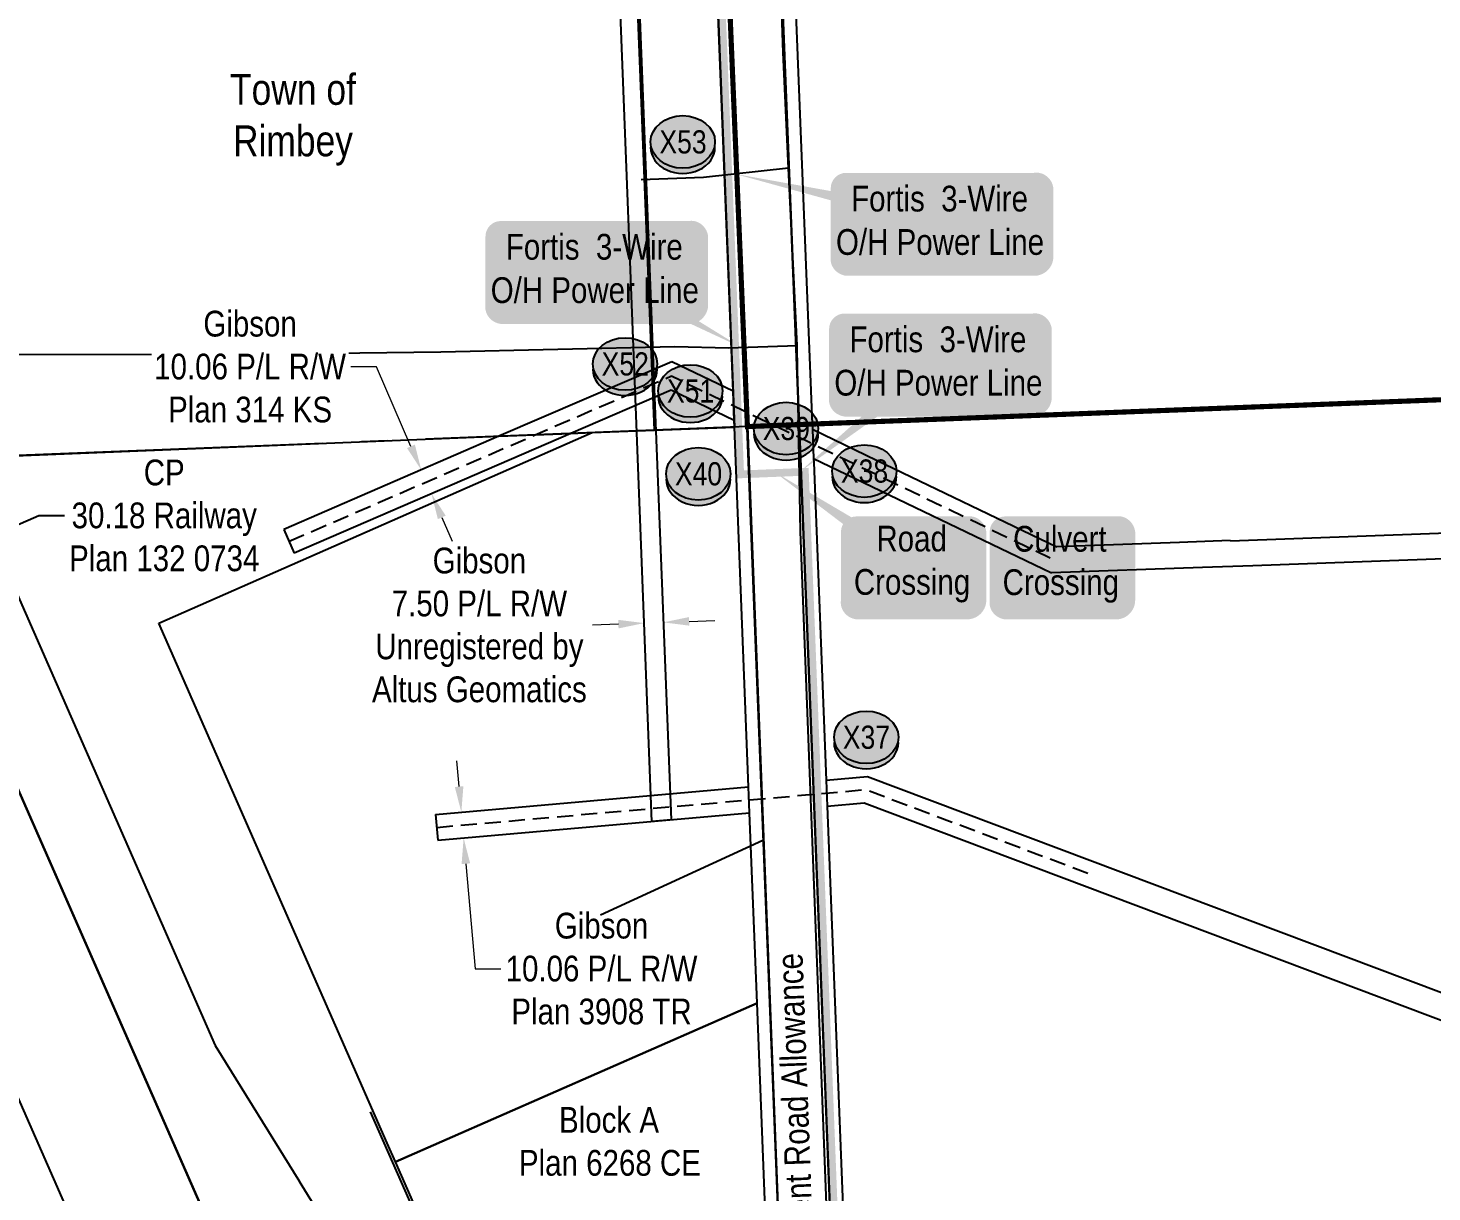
# Model space of a CAD drawing. Extents: x 686362 to 705426, y 5834844 to 5858570.
# Drawn here: x 687935 to 688480, y 5836340 to 5836791 of the extents above; entities that cross this region are included whole.
import ezdxf
from ezdxf.enums import TextEntityAlignment as Align

# ---------------------------------------------------------------- set-up
doc = ezdxf.new("R2010")
doc.units = 0
doc.header["$LTSCALE"] = 5
for name, pattern in [('BORDER2', [22.225, 6.35, -3.175, 6.35, -3.175, 0, -3.175]), ('foc-QUARTERLINE', [33, 25, -3, 2, -3]), ('UG_PIPE', [1.875, 1.25, -0.625])]:
    doc.linetypes.add(name, pattern=pattern)
doc.layers.add('AS-COUNTY', color=7, linetype='BORDER2', lineweight=60, true_color=0xcc33ff)
for name, color, linetype in [('AS-PIPE-UG', 44, 'UG_PIPE'), ('AS-POWER', 104, 'foc-POWER'), ('AS-POWER-T', 104, 'Continuous'), ('AS-TELEPHONE', 224, 'foc-TEL'), ('C-SYMBOL', 7, 'Continuous'), ('CG-NOTES', 7, 'Continuous'), ('F-RW', 190, 'Continuous'), ('L-33', 7, 'Continuous'), ('L-QSEC', 8, 'foc-QUARTERLINE'), ('L-ROAD-T', 7, 'Continuous'), ('L-SEC', 7, 'Continuous'), ('L-TITLEDB', 4, 'Continuous'), ('L-TITLEDB-T', 4, 'Continuous'), ('P-CROSSINGS', 250, 'Continuous')]:
    doc.layers.add(name, color=color, linetype=linetype)
doc.layers.add('F-RW-T', color=190, linetype='Continuous', lineweight=9)
doc.layers.add('P-PROPOSED-WL4', color=7, linetype='Continuous', true_color=0x5b5bc8)
doc.styles.add('240', font='ARIALN.TTF', dxfattribs={"height": 30})
doc.styles.add('80', font='ARIALN.TTF', dxfattribs={"height": 10})
doc.styles.add('80CG', font='ARIALN.TTF', dxfattribs={"height": 10})
doc.styles.add('80L', font='ARIALN.TTF', dxfattribs={"height": 10})
doc.styles.add('Crossing', font='ARIALN.TTF', dxfattribs={"height": 10})
doc.styles.add('foc-LtypeFont', font='ARIALN.TTF', dxfattribs={"height": 7.35})
doc.linetypes.add('foc-POWER', pattern='A,6,-1,["P",foc-LtypeFont,S=0.2,R=0,X=-0.625,Y=-0.75],-1.24,4', length=12.24)
doc.linetypes.add('foc-TEL', pattern='A,2,-1,["T",foc-LtypeFont,S=0.2,R=0,X=-0.425,Y=-0.75],-1.24,8', length=12.24)
doc.linetypes.add('foc-TEL-NOLINE', pattern='A,0,-2,["T",foc-LtypeFont,S=0.2,R=0,X=-0.425,Y=-0.75],-10.24', length=12.24)
doc.dimstyles.new('Compass 5 000', dxfattribs={"dimscale": 5, "dimtxt": 9, "dimasz": 2, "dimexe": 0.2, "dimexo": 0.0625, "dimgap": 0.5, "dimtad": 0, "dimtih": 1, "dimtoh": 1, "dimzin": 0, "dimdsep": 46, "dimtxsty": '80CG', "dimcen": 0.1, "dimse1": 1, "dimse2": 1, "dimclrd": 256, "dimclrt": 256, "dimaunit": 1, "dimadec": 4, "dimazin": 0, "dimtfac": 0.06, "dimtofl": 0, "dimtmove": 0, "dimatfit": 1, "dimfxl": 0.2, "dimtolj": 1, "dimtzin": 0, "dimlwd": -1, "dimarcsym": 0})

# ---------------------------------------------------------------- blocks, each defined once
blk = doc.blocks.new('*D606')
at = {"layer": 'F-RW-T', "transparency": 16777216}
for p, q in [((688102.07, 5836496.92), (688101.19, 5836506.88)), ((688104.7, 5836466.97), (688108.29, 5836426.18)), ((688108.29, 5836426.18), (688118.29, 5836426.18))]:
    blk.add_line(p, q, dxfattribs=at)
for points in [[(688103.73, 5836497.06), (688100.41, 5836496.77), (688102.94, 5836486.95)], [(688106.36, 5836467.12), (688103.04, 5836466.83), (688103.83, 5836476.93)]]:
    blk.add_solid(points, dxfattribs=at)
at = {"layer": 'F-RW-T', "transparency": 16777216, "insert": (688157.38, 5836426.18), "char_height": 10, "attachment_point": 5, "style": '80CG'}
blk.add_mtext('\\A1;Gibson\\P10.06 P/L R/W\\PPlan 3908 TR', dxfattribs=at)
blk = doc.blocks.new('*D607')
at = {"layer": 'F-RW-T', "transparency": 16777216}
for p, q in [((688069.98, 5836659.96), (688059.98, 5836659.96)), ((688083.38, 5836629.05), (688069.98, 5836659.96)), ((688095.34, 5836601.46), (688099.32, 5836592.29))]:
    blk.add_line(p, q, dxfattribs=at)
for points in [[(688084.91, 5836629.72), (688081.85, 5836628.39), (688087.36, 5836619.88)], [(688096.87, 5836602.13), (688093.81, 5836600.8), (688091.36, 5836610.64)]]:
    blk.add_solid(points, dxfattribs=at)
at = {"layer": 'F-RW-T', "transparency": 16777216, "insert": (688020.9, 5836659.96), "char_height": 10, "attachment_point": 5, "style": '80CG', "bg_fill": 3, "box_fill_scale": 1.1, "bg_fill_color": 256, "bg_fill_true_color": 13158600, "bg_fill_transparency": 0}
blk.add_mtext('\\A1;Gibson\\P10.06 P/L R/W\\PPlan 314 KS', dxfattribs=at)
blk = doc.blocks.new('*D609')
at = {"layer": 'L-TITLEDB-T', "transparency": 16777216}
for p, q in [((687929.68, 5836598.14), (687938.83, 5836602.17)), ((687938.83, 5836602.17), (687948.83, 5836602.17)), ((687883.75, 5836577.97), (687874.59, 5836573.94))]:
    blk.add_line(p, q, dxfattribs=at)
for points in [[(687929.01, 5836599.67), (687930.35, 5836596.62), (687920.52, 5836594.12)], [(687883.08, 5836579.49), (687884.42, 5836576.44), (687892.9, 5836581.99)]]:
    blk.add_solid(points, dxfattribs=at)
at = {"layer": 'L-TITLEDB-T', "transparency": 16777216, "insert": (687987.56, 5836602.17), "char_height": 10, "attachment_point": 5, "style": '80CG'}
blk.add_mtext('\\A1;CP\\P30.18 Railway\\PPlan 132 0734', dxfattribs=at)
blk = doc.blocks.new('*D686')
at = {"layer": 'F-RW-T', "transparency": 16777216}
for p, q in [((688163.93, 5836560.02), (688153.94, 5836559.63)), ((688191.41, 5836561.09), (688201.4, 5836561.47))]:
    blk.add_line(p, q, dxfattribs=at)
for points in [[(688191.34, 5836562.75), (688191.47, 5836559.42), (688181.42, 5836560.7)], [(688163.86, 5836561.68), (688163.99, 5836558.35), (688173.92, 5836560.41)]]:
    blk.add_solid(points, dxfattribs=at)
at = {"layer": 'F-RW-T', "transparency": 16777216, "insert": (688109.95, 5836559.63), "char_height": 10, "attachment_point": 5, "style": '80CG'}
blk.add_mtext('\\A1;Gibson\\P7.50 P/L R/W\\PUnregistered by\\PAltus Geomatics', dxfattribs=at)
blk = doc.blocks.new('*U690')
h = blk.add_hatch(color=255)
edge = h.paths.add_edge_path()
edge.add_line((-36.5, -20), (36.5, -20))
edge.add_arc((36.5, -14), 6, 270, 360)
edge.add_line((42.5, -14), (42.5, 12.5))
edge.add_arc((36.5, 12.5), 6, 0, 90)
edge.add_line((36.5, 18.5), (-36.5, 18.5))
edge.add_arc((-36.5, 12.5), 6, 90, 180)
edge.add_line((-42.5, 12.5), (-42.5, -14))
edge.add_arc((-36.5, -14), 6, 180, 270)
at = {"color": 104, "flags": 128}
blk.add_lwpolyline([(-36.5, -20, 3, 3, 0), (36.5, -20, 3, 3, 0.414214), (42.5, -14, 3, 3, 0), (42.5, 12.5, 3, 0, 0.414214), (36.5, 18.5, 0, 0, 0), (-36.5, 18.5, 0, 0, 0.414214), (-42.5, 12.5, 0, 0, 0), (-42.5, -14, 0, 3, 0.414214)], format="xyseb", close=True, dxfattribs=at)
blk.add_lwpolyline([(-54.13, -43.17, 0, 7.5, 0), (0, 0, 0, 0, 0)], format="xyseb", dxfattribs=at)
at = {"color": 104, "style": '80'}
blk.add_attdef('ENTER_TEXT_001', (-26.85, -4.92), '', height=10, dxfattribs=at)
blk = doc.blocks.new('*U753')
h = blk.add_hatch(color=59)
edge = h.paths.add_edge_path()
edge.add_line((-21.5, -20), (21.5, -20))
edge.add_arc((21.5, -14), 6, 270, 360)
edge.add_line((27.5, -14), (27.5, 12.5))
edge.add_arc((21.5, 12.5), 6, 0, 90)
edge.add_line((21.5, 18.5), (-21.5, 18.5))
edge.add_arc((-21.5, 12.5), 6, 90, 180)
edge.add_line((-27.5, 12.5), (-27.5, -14))
edge.add_arc((-21.5, -14), 6, 180, 270)
at = {"color": 1, "flags": 128}
blk.add_lwpolyline([(-53.36, 35.82, 0, 7.5, 0), (0, 0, 0, 0, 0)], format="xyseb", dxfattribs=at)
blk.add_lwpolyline([(-21.5, -20, 3, 3, 0), (21.5, -20, 3, 3, 0.414214), (27.5, -14, 3, 3, 0), (27.5, 12.5, 3, 0, 0.414214), (21.5, 18.5, 0, 0, 0), (-21.5, 18.5, 0, 0, 0.414214), (-27.5, 12.5, 0, 0, 0), (-27.5, -14, 0, 3, 0.414214)], format="xyseb", close=True, dxfattribs=at)
at = {"color": 1, "style": '80'}
blk.add_attdef('ENTER_TEXT_001', (-35.99, -5), '', height=10, dxfattribs=at)
blk = doc.blocks.new('*U705')
h = blk.add_hatch(color=254)
edge = h.paths.add_edge_path()
edge.add_line((-21.5, -20), (21.5, -20))
edge.add_arc((21.5, -14), 6, 270, 360)
edge.add_line((27.5, -14), (27.5, 12.5))
edge.add_arc((21.5, 12.5), 6, 0, 90)
edge.add_line((21.5, 18.5), (-21.5, 18.5))
edge.add_arc((-21.5, 12.5), 6, 90, 180)
edge.add_line((-27.5, 12.5), (-27.5, -14))
edge.add_arc((-21.5, -14), 6, 180, 270)
at = {"color": 160, "flags": 128}
blk.add_lwpolyline([(-21.5, -20, 3, 3, 0), (21.5, -20, 3, 3, 0.414214), (27.5, -14, 3, 3, 0), (27.5, 12.5, 3, 0, 0.414214), (21.5, 18.5, 0, 0, 0), (-21.5, 18.5, 0, 0, 0.414214), (-27.5, 12.5, 0, 0, 0), (-27.5, -14, 0, 3, 0.414214)], format="xyseb", close=True, dxfattribs=at)
at = {"color": 160, "style": '80'}
blk.add_attdef('ENTER_TEXT_001', (-26.85, -4.92), '', height=10, dxfattribs=at)
blk = doc.blocks.new('xing2')
h = blk.add_hatch(color=50)
h.dxf.hatch_style = 1
edge = h.paths.add_edge_path()
edge.add_ellipse((0, 0), major_axis=(-12.5, 0), ratio=0.816297, start_angle=0, end_angle=360)
h = blk.add_hatch(color=250)
h.dxf.hatch_style = 1
edge = h.paths.add_edge_path()
edge.add_ellipse((0, -2.05), major_axis=(-12.5, 0), ratio=0.816297, start_angle=0, end_angle=180)
edge.add_line((12.5, -2.05), (12.5, 0))
edge.add_ellipse((0, 0), major_axis=(-12.5, 0), ratio=0.816297, start_angle=0, end_angle=180, ccw=False)
edge.add_line((-12.5, 0), (-12.5, -2.05))
at = {"color": 250}
blk.add_ellipse((0, 0), major_axis=(-12.5, 0), ratio=0.816297, dxfattribs=at)
blk.add_ellipse((0, -2.05), major_axis=(-12.5, 0), ratio=0.816297, start_param=0, end_param=3.141593, dxfattribs=at)
at = {"color": 250, "style": 'Crossing'}
blk.add_attdef('CROSSING', text='', height=9, dxfattribs=at).set_placement((0.09, 0.02), align=Align.MIDDLE_CENTER)
at = {"color": 250, "style": 'Crossing', "flags": 1}
for tag, p in [('OWNER', (0.09, -12.49)), ('DESCRIPTION', (0.09, -25.77)), ('LOCATION', (0.09, -39.3)), ('DWG_REF', (0.09, -52.84))]:
    blk.add_attdef(tag, text='', height=9, dxfattribs=at).set_placement(p, align=Align.MIDDLE_CENTER)
blk = doc.blocks.new('*U771')
h = blk.add_hatch(color=255)
edge = h.paths.add_edge_path()
edge.add_line((-36.5, -20), (36.5, -20))
edge.add_arc((36.5, -14), 6, 270, 360)
edge.add_line((42.5, -14), (42.5, 12.5))
edge.add_arc((36.5, 12.5), 6, 0, 90)
edge.add_line((36.5, 18.5), (-36.5, 18.5))
edge.add_arc((-36.5, 12.5), 6, 90, 180)
edge.add_line((-42.5, 12.5), (-42.5, -14))
edge.add_arc((-36.5, -14), 6, 180, 270)
at = {"color": 104, "flags": 128}
blk.add_lwpolyline([(-36.5, -20, 3, 3, 0), (36.5, -20, 3, 3, 0.414214), (42.5, -14, 3, 3, 0), (42.5, 12.5, 3, 0, 0.414214), (36.5, 18.5, 0, 0, 0), (-36.5, 18.5, 0, 0, 0.414214), (-42.5, 12.5, 0, 0, 0), (-42.5, -14, 0, 3, 0.414214)], format="xyseb", close=True, dxfattribs=at)
blk.add_lwpolyline([(57, -30.67, 0, 7.5, 0), (0, 0, 0, 0, 0)], format="xyseb", dxfattribs=at)
at = {"color": 104, "style": '80'}
blk.add_attdef('ENTER_TEXT_001', (-26.85, -4.92), '', height=10, dxfattribs=at)
blk = doc.blocks.new('*U772')
h = blk.add_hatch(color=255)
edge = h.paths.add_edge_path()
edge.add_line((-36.5, -20), (36.5, -20))
edge.add_arc((36.5, -14), 6, 270, 360)
edge.add_line((42.5, -14), (42.5, 12.5))
edge.add_arc((36.5, 12.5), 6, 0, 90)
edge.add_line((36.5, 18.5), (-36.5, 18.5))
edge.add_arc((-36.5, 12.5), 6, 90, 180)
edge.add_line((-42.5, 12.5), (-42.5, -14))
edge.add_arc((-36.5, -14), 6, 180, 270)
at = {"color": 104, "flags": 128}
blk.add_lwpolyline([(-79.78, 18.1, 0, 7.5, 0), (0, 0, 0, 0, 0)], format="xyseb", dxfattribs=at)
blk.add_lwpolyline([(-36.5, -20, 3, 3, 0), (36.5, -20, 3, 3, 0.414214), (42.5, -14, 3, 3, 0), (42.5, 12.5, 3, 0, 0.414214), (36.5, 18.5, 0, 0, 0), (-36.5, 18.5, 0, 0, 0.414214), (-42.5, 12.5, 0, 0, 0), (-42.5, -14, 0, 3, 0.414214)], format="xyseb", close=True, dxfattribs=at)
at = {"color": 104, "style": '80'}
blk.add_attdef('ENTER_TEXT_001', (-26.85, -4.92), '', height=10, dxfattribs=at)

msp = doc.modelspace()

# ---------------------------------------------------------------- linework, layer by layer
at = {"layer": 'AS-COUNTY', "const_width": 2, "flags": 128}
msp.add_lwpolyline([(688570.098, 5834920.354), (688526.66, 5835019.106), (689099.066, 5835041.128), (689035.236, 5836668.495), (688214.041, 5836636.733), (688146.331, 5838243.664), (687727.456, 5838227.425, -0.027746), (687726.199, 5838031.873), (687689.457, 5837420.74), (687686.027, 5837363.258, 0.09637), (687724.417, 5837052.946, 0.0029261), (687727.516, 5837043.344, 0.0242512), (687757.334, 5836965.676), (687907.177, 5836624.501), (687823.115, 5836621.174), (687657.303, 5836998.653), (687617.746, 5837088.665, 0.2424679), (687276.404, 5837365.251)], format="xyb", dxfattribs=at)
at = {"layer": 'AS-PIPE-UG', "flags": 128}
for points in [[(688036.049, 5836592.186), (688184.526, 5836656.4), (688332.094, 5836585.504)], [(688093.398, 5836481.094), (688260.039, 5836495.745), (688347.184, 5836462.942)]]:
    msp.add_lwpolyline(points, dxfattribs=at)
at = {"layer": 'AS-POWER', "flags": 128}
for points in [[(688230.056, 5836737.11), (688227.862, 5836782.023), (688215.377, 5837154.809)], [(687725.574, 5837104.37), (687757.837, 5837005.938), (687800.719, 5836906.577), (687844.247, 5836815.131), (687886.629, 5836720.926), (687917.646, 5836664.912), (688010.935, 5836664.681), (688095.022, 5836665.714), (688185.875, 5836667.888), (688206.646, 5836667.271), (688233.342, 5836668.243)], [(688230.056, 5836737.11), (688196.983, 5836733.466), (688172.794, 5836732.615)], [(688233.363, 5836667.065), (688233.342, 5836668.243), (688230.056, 5836737.11)], [(688256.188, 5836034.293), (688244.379, 5836344.871), (688234.602, 5836595.831), (688233.363, 5836667.065)], [(688067.535, 5836370.645), (688079.546, 5836343.29), (688102.295, 5836291.583), (688116.338, 5836259.663), (688167.206, 5836144.303), (688195.934, 5836078.518), (688215.224, 5836034.393), (688224.342, 5836013.538), (688242.119, 5836014.314), (688243.868, 5836014.389), (688257.188, 5836014.97)]]:
    msp.add_lwpolyline(points, dxfattribs=at)
at = {"layer": 'AS-TELEPHONE', "linetype": 'foc-TEL-NOLINE', "flags": 128}
msp.add_lwpolyline([(687274.863, 5837416.562, -0.2484562), (687663.476, 5837109.013), (687874.788, 5836623.219), (688222.215, 5835832.276), (688621.65, 5834922.371)], format="xyb", dxfattribs=at)
msp.add_lwpolyline([(688265.619, 5835833.947), (688259.895, 5835980.37), (688239.775, 5835979.579), (688204.657, 5836872.626)], dxfattribs=at)
at = {"layer": 'AS-TELEPHONE', "flags": 128}
msp.add_lwpolyline([(688156.935, 5836447.095), (688220.064, 5836476.083)], dxfattribs=at)
at = {"layer": 'C-SYMBOL', "flags": 128}
msp.add_lwpolyline([(688077.332, 5836351.16), (688217.776, 5836412.851)], dxfattribs=at)
at = {"layer": 'F-RW', "flags": 128}
msp.add_lwpolyline([(688135.294, 5838534.855), (688146.332, 5838243.664), (688169.457, 5837638.779), (688174.545, 5837505.701), (688177.055, 5837440.041), (688185.675, 5837223.422), (688192.093, 5837062.127), (688200.186, 5836858.74), (688209.015, 5836636.532), (688177.938, 5836635.335), (688169.905, 5836837.515), (688183.494, 5836838.055), (688182.7, 5836858.044), (688174.607, 5837061.431), (688168.189, 5837222.726), (688159.568, 5837439.359), (688157.058, 5837505.032), (688151.97, 5837638.11), (688128.844, 5838243.001), (688117.806, 5838534.192)], close=True, dxfattribs=at)
for points in [[(688094.506, 5838296.348), (688146.844, 5838247.924), (688170.477, 5837638.126), (688144.731, 5837503.71), (688147.255, 5837438.829), (688155.681, 5837222.243), (688178.147, 5836644.749), (688184.399, 5836484.025), (688176.919, 5836483.367), (688170.652, 5836644.458), (688148.187, 5837221.951), (688139.761, 5837438.537), (688137.204, 5837504.277), (688162.95, 5837638.694), (688139.47, 5838244.529), (688091.693, 5838288.733)], [(688184.635, 5836661.895), (688117.556, 5836632.968)], [(688208.473, 5836650.47), (688184.635, 5836661.895)], [(688184.415, 5836650.845), (688145.47, 5836634.077)], [(688208.915, 5836639.102), (688184.415, 5836650.845)], [(688117.556, 5836632.968), (688034.064, 5836596.775)], [(688145.47, 5836634.077), (688038.053, 5836587.542)], [(688239.252, 5836635.688), (688264.182, 5836623.699)], [(688239.697, 5836624.312), (688242.722, 5836622.853)], [(688242.722, 5836622.853), (688332.136, 5836579.873)], [(688264.182, 5836623.699), (688334.259, 5836590.011)], [(688742.389, 5836604.816), (688401.703, 5836592.217)], [(688034.064, 5836596.775), (688038.053, 5836587.542)], [(688743.225, 5836594.85), (688410.303, 5836582.709)], [(688381.879, 5836591.747), (688334.259, 5836590.011)], [(688401.475, 5836592.467), (688381.879, 5836591.747)], [(688390.719, 5836582.01), (688332.136, 5836579.873)], [(688410.303, 5836582.709), (688390.719, 5836582.01)], [(688092.96, 5836486.075), (688214.52, 5836496.776)], [(688244.613, 5836499.411), (688260.735, 5836500.825)], [(688260.735, 5836500.825), (688569.934, 5836384.437)], [(688092.96, 5836486.075), (688093.835, 5836476.056)], [(688093.835, 5836476.056), (688214.884, 5836486.708)], [(688245.008, 5836489.347), (688259.332, 5836490.6)], [(688259.332, 5836490.6), (688584.793, 5836368.055)]]:
    msp.add_lwpolyline(points, dxfattribs=at)
at = {"layer": 'L-QSEC', "flags": 128}
for points in [[(689135.504, 5836672.373), (688234.141, 5836637.51)], [(688214.041, 5836636.733), (687299.367, 5836600.581)]]:
    msp.add_lwpolyline(points, dxfattribs=at)
at = {"layer": 'L-SEC', "flags": 128}
for points in [[(688182.08, 5837440.239), (688198.06, 5837038.486), (688214.041, 5836636.733)], [(688234.141, 5836637.51), (688218.161, 5837039.263), (688202.18, 5837441.017)], [(688214.041, 5836636.733), (688229.787, 5836234.967), (688245.533, 5835833.202)], [(688265.632, 5835833.99), (688249.886, 5836235.75), (688234.141, 5836637.51)]]:
    msp.add_lwpolyline(points, dxfattribs=at)
at = {"layer": 'L-TITLEDB', "flags": 128}
for points in [[(688214.04, 5836636.734), (688182.08, 5837440.24)], [(688202.177, 5837441.014), (688234.146, 5836637.528)], [(688207.201, 5837441.208), (688239.172, 5836637.725)], [(688208.473, 5836650.47), (688200.981, 5836838.75)], [(688208.915, 5836639.102), (688208.473, 5836650.47)], [(688209.015, 5836636.532), (688208.915, 5836639.102)], [(688239.172, 5836637.725), (688356.243, 5836642.296)], [(687907.177, 5836624.501), (688117.556, 5836632.968)], [(687985.438, 5836560.383), (688153.709, 5836634.401)], [(688117.556, 5836632.968), (688145.47, 5836634.077)], [(688145.47, 5836634.077), (688153.709, 5836634.401)], [(688153.709, 5836634.401), (688209.015, 5836636.532)], [(688214.52, 5836496.776), (688209.015, 5836636.532)], [(688239.698, 5835981.544), (688214.04, 5836636.734)], [(688234.146, 5836637.528), (688265.412, 5835839.113)], [(688239.172, 5836637.725), (688239.252, 5836635.688)], [(688239.252, 5836635.688), (688239.697, 5836624.312)], [(688035.173, 5836258.141), (687874.788, 5836623.219)], [(687907.177, 5836624.501), (688007.399, 5836396.372)], [(687907.177, 5836624.501), (688007.399, 5836396.372)], [(688239.697, 5836624.312), (688239.811, 5836622.771)], [(688239.811, 5836622.771), (688244.613, 5836499.411)], [(687982.29, 5836258.718), (687823.115, 5836621.174)], [(688074.115, 5836358.485), (687985.438, 5836560.383)], [(688214.884, 5836486.708), (688214.52, 5836496.776)], [(688244.613, 5836499.411), (688245.008, 5836489.347)], [(688217.776, 5836412.851), (688214.884, 5836486.708)], [(688245.008, 5836489.347), (688262.561, 5836040.182)], [(688217.776, 5836412.851), (688077.332, 5836351.16)], [(688217.776, 5836412.851), (688077.332, 5836351.16)], [(688225.843, 5836206.806), (688217.776, 5836412.851)], [(688007.399, 5836396.372), (688040.064, 5836343.527)], [(688007.399, 5836396.372), (688040.064, 5836343.527)], [(688077.332, 5836351.16), (688074.115, 5836358.485)], [(688104.752, 5836288.733), (688077.332, 5836351.16)], [(688048, 5836330.692), (688040.064, 5836343.527)], [(688048, 5836330.692), (688040.064, 5836343.527)]]:
    msp.add_lwpolyline(points, dxfattribs=at)
at = {"layer": 'P-PROPOSED-WL4', "const_width": 3, "flags": 128}
msp.add_lwpolyline([(688232.373, 5835809.102), (688244.364, 5835814.528), (688266.366, 5835815.382), (688839.951, 5835837.631), (688837.982, 5835859.788), (688266.974, 5835837.672), (688236.361, 5836619.155), (688211.236, 5836618.165), (688210.514, 5836636.592), (688201.848, 5836854.693), (688201.842, 5836854.859), (688201.722, 5836857.929), (688147.83, 5838243.721), (688117.754, 5839037.158)], dxfattribs=at)

# ---------------------------------------------------------------- block references
at = {"layer": 'AS-POWER-T'}
ref = msp.add_blockref('*U772', (688288.887, 5836716.775), dxfattribs=dict(at, xscale=0.99969901, yscale=0.99969901, zscale=0.99969901))
ref.add_attrib('ENTER_TEXT_001', 'Fortis  3-Wire', (688254.297, 5836720.26), dxfattribs={"layer": '0', "color": 104, "height": 9.99699, "style": '80'})
ref.add_attrib('ENTER_TEXT_002', 'O/H Power Line', (688248.429, 5836703.422), dxfattribs={"layer": '0', "color": 104, "height": 9.99699, "style": '80'})
ref = msp.add_blockref('*U771', (688154.805, 5836698.073), dxfattribs=dict(at, xscale=0.99969901, yscale=0.99969901, zscale=0.99969901))
ref.add_attrib('ENTER_TEXT_001', 'Fortis  3-Wire', (688120.215, 5836701.559), dxfattribs={"layer": '0', "color": 104, "height": 9.99699, "style": '80'})
ref.add_attrib('ENTER_TEXT_002', 'O/H Power Line', (688114.347, 5836684.72), dxfattribs={"layer": '0', "color": 104, "height": 9.99699, "style": '80'})
ref = msp.add_blockref('*U690', (688288.252, 5836662.13), dxfattribs=dict(at, xscale=0.99969901, yscale=0.99969901, zscale=0.99969901))
ref.add_attrib('ENTER_TEXT_001', 'Fortis  3-Wire', (688253.661, 5836665.616), dxfattribs={"layer": '0', "color": 104, "height": 9.99699, "style": '80'})
ref.add_attrib('ENTER_TEXT_002', 'O/H Power Line', (688247.793, 5836648.777), dxfattribs={"layer": '0', "color": 104, "height": 9.99699, "style": '80'})
at = {"layer": 'CG-NOTES'}
ref = msp.add_blockref('*U753', (688277.843, 5836583.35), dxfattribs=dict(at, xscale=0.999081924950458, yscale=0.999081924950458, zscale=0.999081924950458))
ref.add_attrib('ENTER_TEXT_001', 'Road', (688264.144, 5836588.238), dxfattribs={"layer": '0', "color": 1, "height": 9.9908, "style": '80'})
ref.add_attrib('ENTER_TEXT_002', 'Crossing', (688255.387, 5836571.409), dxfattribs={"layer": '0', "color": 1, "height": 9.9908, "style": '80'})
ref = msp.add_blockref('*U705', (688335.63, 5836583.343), dxfattribs=dict(at, xscale=1.000131017163248, yscale=1.000131017163248, zscale=1.000131017163248))
ref.add_attrib('ENTER_TEXT_001', 'Culvert', (688317.247, 5836588.147), dxfattribs={"layer": '0', "color": 160, "height": 10.0013, "style": '80'})
ref.add_attrib('ENTER_TEXT_002', 'Crossing', (688313.15, 5836571.301), dxfattribs={"layer": '0', "color": 160, "height": 10.0013, "style": '80'})
at = {"layer": 'P-CROSSINGS'}
for p, values in [((688188.945, 5836747.27), {'CROSSING': 'X53'}), ((688166.506, 5836661.046), {'CROSSING': 'X52'}), ((688191.888, 5836650.549), {'CROSSING': 'X51'}), ((688229.067, 5836635.967), {'CROSSING': 'X39'}), ((688194.956, 5836618.376), {'CROSSING': 'X40'}), ((688259.433, 5836619.449), {'CROSSING': 'X38'}), ((688260.178, 5836516.071), {'CROSSING': 'X37'})]:
    msp.add_blockref('xing2', p, dxfattribs=at).add_auto_attribs(values)

# ---------------------------------------------------------------- texts
at = {"layer": 'L-33', "color": 200, "linetype": 'Continuous', "true_color": 0xcc33ff, "insert": (688037.548, 5836755.889), "char_height": 12, "attachment_point": 5, "style": '240'}
msp.add_mtext_dynamic_manual_height_columns('Town of\\PRimbey', width=201.24694, gutter_width=45, heights=[0], dxfattribs=at)
at = {"layer": 'L-ROAD-T', "style": '80L'}
msp.add_text('Government Road Allowance', height=10, rotation=92.12701, dxfattribs=at).set_placement((688233.185, 5836357.789), align=Align.MIDDLE_CENTER)
at = {"layer": 'L-TITLEDB-T', "insert": (688123.171, 5836372.48), "char_height": 10, "attachment_point": 1, "style": '80L'}
msp.add_mtext_dynamic_manual_height_columns('\\pi17.714;Block A\\P\\pi2.1271;Plan 6268 CE', width=73.44925, gutter_width=50, heights=[0], dxfattribs=at)

# ---------------------------------------------------------------- dimensions: what is measured, and where the dimension line sits
at = {"layer": 'F-RW-T'}
dim = msp.add_linear_dim(base=(688102.943, 5836486.954), p1=(688159.258, 5836481.813), p2=(688158.376, 5836491.834), angle=95.03081, text='Gibson\\P10.06 P/L R/W\\PPlan 3908 TR', dimstyle='Compass 5 000', dxfattribs=at)
dim.commit()
dim.dimension.update_dxf_attribs({"geometry": '*D606', "text_midpoint": (688157.379, 5836426.183), "dimtype": 161})

# ---------------------------------------------------------------- next in the draw order: dimensions: what is measured, and where the dimension line sits
dim = msp.add_linear_dim(base=(688087.36, 5836619.878), p1=(688083.337, 5836607.16), p2=(688079.333, 5836616.398), angle=113.43628, text='Gibson\\P10.06 P/L R/W\\PPlan 314 KS', dimstyle='Compass 5 000', override={"dimtfill": 1}, dxfattribs=at)
dim.commit()
dim.dimension.update_dxf_attribs({"geometry": '*D607', "text_midpoint": (688020.899, 5836659.96), "dimtype": 161})

# ---------------------------------------------------------------- next in the draw order: dimensions: what is measured, and where the dimension line sits
dim = msp.add_linear_dim(base=(688173.922, 5836560.405), p1=(688181.917, 5836547.84), p2=(688174.422, 5836547.549), angle=182.2278, text='Gibson\\P7.50 P/L R/W\\PUnregistered by\\PAltus Geomatics', dimstyle='Compass 5 000', dxfattribs=at)
dim.commit()
dim.dimension.update_dxf_attribs({"geometry": '*D686', "text_midpoint": (688109.95, 5836559.628), "dimtype": 161})
at = {"layer": 'L-TITLEDB-T'}
dim = msp.add_linear_dim(base=(687920.523, 5836594.123), p1=(687947.421, 5836457.888), p2=(687975.043, 5836470.023), angle=23.71692, text='CP\\P30.18 Railway\\PPlan 132 0734', dimstyle='Compass 5 000', dxfattribs=at)
dim.commit()
dim.dimension.update_dxf_attribs({"geometry": '*D609', "text_midpoint": (687987.558, 5836602.167), "dimtype": 161})

doc.saveas('drawing.dxf')
